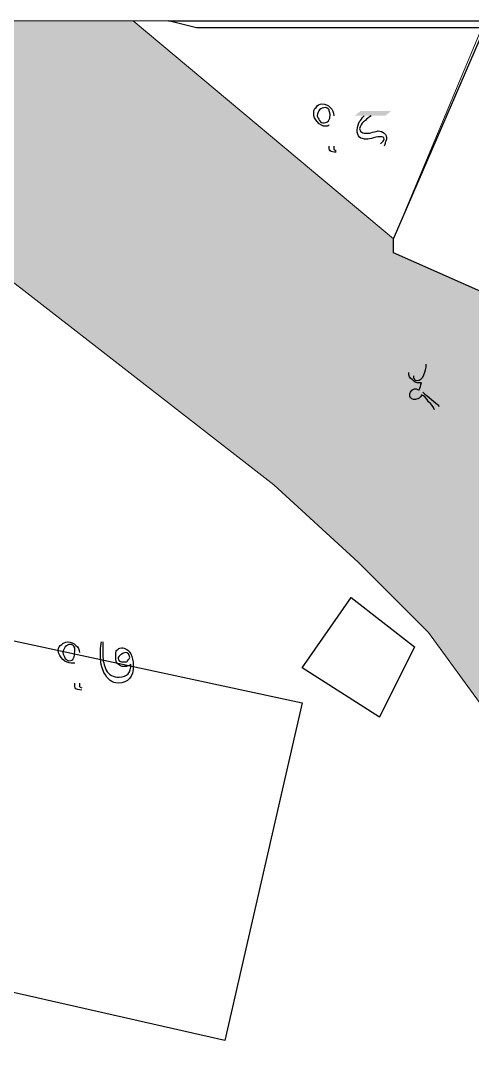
# Model space of a CAD drawing. Header units: inches. Extents: x 2 to 197762, y -33236 to 9.
# Drawn here: x 104734 to 105055, y -14824 to -14087 of the extents above; entities that cross this region are included whole.
import ezdxf

# ---------------------------------------------------------------- set-up
doc = ezdxf.new("R2010")
doc.units = ezdxf.units.IN
doc.header["$LTSCALE"] = 5
doc.header["$MEASUREMENT"] = 0
doc.layers.add('PDF_Geometry', color=7, linetype='Continuous')
doc.layers.add('PDF_Solid Fills', color=7, linetype='Continuous')

msp = doc.modelspace()

# ---------------------------------------------------------------- hatches: boundary and pattern name
at = {"layer": 'PDF_Solid Fills', "true_color": 0xc3c3c3, "transparency": 33554531}
h = msp.add_hatch(color=9, dxfattribs=at)
h.paths.add_polyline_path([(106694.44, -15126.79), (106604.44, -15721.79), (106569.44, -15706.79), (106524.44, -16036.79), (106479.44, -16016.79), (106579.44, -15311.79), (106609.44, -15086.79), (106614.44, -15086.79)], flags=0)
h.paths.add_polyline_path([(106664.44, -15091.79), (106894.44, -15206.79), (107119.44, -15326.79), (107144.44, -15336.79), (107159.44, -15346.79), (107419.44, -15361.79), (107574.44, -15371.79), (107599.44, -15371.79), (107599.44, -15411.79), (107444.44, -15396.79), (107224.44, -15376.79), (107149.44, -15366.79), (107144.44, -15366.79), (106954.44, -15266.79), (106724.44, -15146.79), (106694.44, -15126.79), (106614.44, -15086.79), (106609.44, -15086.79), (106399.44, -15036.79), (106154.44, -14981.79), (105919.44, -14936.79), (105889.44, -14921.79), (105639.44, -14811.79), (105609.44, -14796.79), (105449.44, -14726.79), (105379.44, -14696.79), (105389.44, -14671.79), (105664.44, -14796.79), (105924.44, -14911.79), (106029.44, -14936.79), (106259.44, -14981.79), (106479.44, -15031.79), (106624.44, -15071.79)], flags=0)
h.paths.add_polyline_path([(105234.44, -14616.79), (105219.44, -14646.79), (105164.44, -14746.79), (105149.44, -14861.79), (105124.44, -15061.79), (105129.44, -15086.79), (105154.44, -15206.79), (105194.44, -15206.79), (105214.44, -15296.79), (105274.44, -15571.79), (105314.44, -15636.79), (105409.44, -15811.79), (105524.44, -15976.79), (105574.44, -16051.79), (105599.44, -16246.79), (105624.44, -16436.79), (105614.44, -16621.79), (105629.44, -16691.79), (105924.44, -16711.79), (105979.44, -16761.79), (106374.44, -16806.79), (106534.44, -16811.79), (106829.44, -16821.79), (106949.44, -16826.79), (106954.44, -16826.79), (107099.44, -16801.79), (107164.44, -16781.79), (107374.44, -16721.79), (107424.44, -16706.79), (107599.44, -16706.79), (107599.44, -16756.79), (107179.44, -16816.79), (107159.44, -16816.79), (107134.44, -16821.79), (107129.44, -16826.79), (106989.44, -16851.79), (106774.44, -16851.79), (106704.44, -16851.79), (106459.44, -16851.79), (106429.44, -16851.79), (106194.44, -16826.79), (105994.44, -16806.79), (105949.44, -16796.79), (105954.44, -17081.79), (105949.44, -17331.79), (105999.44, -17421.79), (105939.44, -17421.79), (105879.44, -17301.79), (105889.44, -17116.79), (105894.44, -17071.79), (105899.44, -16751.79), (105729.44, -16741.79), (105574.44, -16731.79), (105594.44, -16681.79), (105584.44, -16676.79), (105579.44, -16501.79), (105574.44, -16356.79), (105569.44, -16306.79), (105534.44, -16106.79), (105494.44, -16056.79), (105374.44, -15956.79), (105284.44, -15966.79), (105179.44, -15981.79), (105004.44, -16006.79), (104924.44, -16006.79), (104819.44, -16061.79), (104654.44, -16046.79), (104364.44, -16021.79), (103959.44, -15986.79), (103864.44, -15961.79), (103864.44, -15826.79), (103994.44, -15841.79), (104104.44, -15841.79), (104109.44, -15911.79), (104154.44, -15916.79), (104374.44, -15946.79), (104484.44, -15951.79), (104634.44, -15956.79), (104909.44, -15971.79), (104914.44, -15971.79), (104969.44, -15951.79), (105364.44, -15916.79), (105214.44, -15581.79), (105214.44, -15576.79), (105079.44, -15226.79), (105054.44, -15216.79), (105029.44, -15036.79), (105069.44, -15031.79), (105059.44, -14881.79), (105069.44, -14741.79), (105079.44, -14621.79), (105064.44, -14576.79)], flags=0)
h.paths.add_polyline_path([(107409.44, -14471.79), (107404.44, -14501.79), (107284.44, -14491.79), (107069.44, -14466.79), (106919.44, -14446.79), (106929.44, -14421.79)], flags=0)
h.paths.add_polyline_path([(106929.44, -14421.79), (106919.44, -14446.79), (106864.44, -14441.79), (106614.44, -14381.79), (106569.44, -14351.79), (106574.44, -14326.79), (106634.44, -14361.79), (106874.44, -14416.79)], flags=0)
h.paths.add_polyline_path([(107599.44, -14421.79), (107589.44, -14426.79), (107459.44, -14496.79), (107429.44, -14501.79), (107414.44, -14546.79), (107409.44, -14556.79), (107359.44, -14736.79), (107359.44, -14766.79), (107329.44, -14836.79), (107314.44, -14876.79), (107159.44, -15296.79), (107144.44, -15336.79), (107119.44, -15326.79), (107174.44, -15196.79), (107184.44, -15141.79), (107194.44, -15111.79), (107239.44, -15006.79), (107309.44, -14836.79), (107324.44, -14796.79), (107319.44, -14791.79), (107349.44, -14651.79), (107399.44, -14526.79), (107404.44, -14501.79), (107409.44, -14471.79), (107444.44, -14476.79), (107579.44, -14406.79), (107599.44, -14396.79)], flags=0)
h.paths.add_polyline_path([(103864.44, -14636.79), (103899.44, -14651.79), (104019.44, -14691.79), (104204.44, -14746.79), (104479.44, -14801.79), (104474.44, -14821.79), (104529.44, -14871.79), (104594.44, -14881.79), (104739.44, -14896.79), (104739.44, -14936.79), (104494.44, -14901.79), (104484.44, -14866.79), (104464.44, -14856.79), (104274.44, -14811.79), (104224.44, -14806.79), (104114.44, -14761.79), (104074.44, -14746.79), (103864.44, -14666.79)], flags=0)
h.paths.add_polyline_path([(103864.44, -17336.79), (103909.44, -17361.79), (104019.44, -17381.79), (104229.44, -17421.79), (103904.44, -17421.79), (103864.44, -17411.79)], flags=0)
h.paths.add_polyline_path([(105549.44, -14296.79), (105384.44, -14576.79), (105429.44, -14596.79), (105389.44, -14671.79), (105379.44, -14696.79), (105234.44, -14616.79), (105064.44, -14576.79), (105024.44, -14521.79), (104974.44, -14471.79), (104914.44, -14416.79), (104734.44, -14276.79), (104609.44, -14181.79), (104324.44, -14116.79), (104199.44, -14086.79), (104814.44, -14086.79), (104999.44, -14241.79), (104999.44, -14251.79), (105339.44, -14401.79), (105469.44, -14116.79), (105479.44, -14086.79), (105484.44, -14086.79), (105609.44, -14086.79), (105549.44, -14231.79), (105569.44, -14251.79)], flags=0)
h.paths.add_polyline_path([(106574.44, -14326.79), (106569.44, -14351.79), (106404.44, -14251.79), (106219.44, -14261.79), (106049.44, -14251.79), (105969.44, -14246.79), (105949.44, -14206.79), (105889.44, -14086.79), (105914.44, -14086.79), (105994.44, -14221.79), (106184.44, -14241.79), (106399.44, -14221.79)], flags=0)
h = msp.add_hatch(color=9, dxfattribs=at)
h.paths.add_polyline_path([(106694.44, -15126.79), (106604.44, -15721.79), (106569.44, -15706.79), (106524.44, -16036.79), (106479.44, -16016.79), (106579.44, -15311.79), (106609.44, -15086.79), (106614.44, -15086.79)], flags=0)
h.paths.add_polyline_path([(106664.44, -15091.79), (106894.44, -15206.79), (107119.44, -15326.79), (107144.44, -15336.79), (107159.44, -15346.79), (107419.44, -15361.79), (107574.44, -15371.79), (107599.44, -15371.79), (107599.44, -15411.79), (107444.44, -15396.79), (107224.44, -15376.79), (107149.44, -15366.79), (107144.44, -15366.79), (106954.44, -15266.79), (106724.44, -15146.79), (106694.44, -15126.79), (106614.44, -15086.79), (106609.44, -15086.79), (106399.44, -15036.79), (106154.44, -14981.79), (105919.44, -14936.79), (105889.44, -14921.79), (105639.44, -14811.79), (105609.44, -14796.79), (105449.44, -14726.79), (105379.44, -14696.79), (105389.44, -14671.79), (105664.44, -14796.79), (105924.44, -14911.79), (106029.44, -14936.79), (106259.44, -14981.79), (106479.44, -15031.79), (106624.44, -15071.79)], flags=0)
h.paths.add_polyline_path([(105234.44, -14616.79), (105219.44, -14646.79), (105164.44, -14746.79), (105149.44, -14861.79), (105124.44, -15061.79), (105129.44, -15086.79), (105154.44, -15206.79), (105194.44, -15206.79), (105214.44, -15296.79), (105274.44, -15571.79), (105314.44, -15636.79), (105409.44, -15811.79), (105524.44, -15976.79), (105574.44, -16051.79), (105599.44, -16246.79), (105624.44, -16436.79), (105614.44, -16621.79), (105629.44, -16691.79), (105924.44, -16711.79), (105979.44, -16761.79), (106374.44, -16806.79), (106534.44, -16811.79), (106829.44, -16821.79), (106949.44, -16826.79), (106954.44, -16826.79), (107099.44, -16801.79), (107164.44, -16781.79), (107374.44, -16721.79), (107424.44, -16706.79), (107599.44, -16706.79), (107599.44, -16756.79), (107179.44, -16816.79), (107159.44, -16816.79), (107134.44, -16821.79), (107129.44, -16826.79), (106989.44, -16851.79), (106774.44, -16851.79), (106704.44, -16851.79), (106459.44, -16851.79), (106429.44, -16851.79), (106194.44, -16826.79), (105994.44, -16806.79), (105949.44, -16796.79), (105954.44, -17081.79), (105949.44, -17331.79), (105999.44, -17421.79), (105939.44, -17421.79), (105879.44, -17301.79), (105889.44, -17116.79), (105894.44, -17071.79), (105899.44, -16751.79), (105729.44, -16741.79), (105574.44, -16731.79), (105594.44, -16681.79), (105584.44, -16676.79), (105579.44, -16501.79), (105574.44, -16356.79), (105569.44, -16306.79), (105534.44, -16106.79), (105494.44, -16056.79), (105374.44, -15956.79), (105284.44, -15966.79), (105179.44, -15981.79), (105004.44, -16006.79), (104924.44, -16006.79), (104819.44, -16061.79), (104654.44, -16046.79), (104364.44, -16021.79), (103959.44, -15986.79), (103864.44, -15961.79), (103864.44, -15826.79), (103994.44, -15841.79), (104104.44, -15841.79), (104109.44, -15911.79), (104154.44, -15916.79), (104374.44, -15946.79), (104484.44, -15951.79), (104634.44, -15956.79), (104909.44, -15971.79), (104914.44, -15971.79), (104969.44, -15951.79), (105364.44, -15916.79), (105214.44, -15581.79), (105214.44, -15576.79), (105079.44, -15226.79), (105054.44, -15216.79), (105029.44, -15036.79), (105069.44, -15031.79), (105059.44, -14881.79), (105069.44, -14741.79), (105079.44, -14621.79), (105064.44, -14576.79)], flags=0)
h.paths.add_polyline_path([(107409.44, -14471.79), (107404.44, -14501.79), (107284.44, -14491.79), (107069.44, -14466.79), (106919.44, -14446.79), (106929.44, -14421.79)], flags=0)
h.paths.add_polyline_path([(106929.44, -14421.79), (106919.44, -14446.79), (106864.44, -14441.79), (106614.44, -14381.79), (106569.44, -14351.79), (106574.44, -14326.79), (106634.44, -14361.79), (106874.44, -14416.79)], flags=0)
h.paths.add_polyline_path([(107599.44, -14421.79), (107589.44, -14426.79), (107459.44, -14496.79), (107429.44, -14501.79), (107414.44, -14546.79), (107409.44, -14556.79), (107359.44, -14736.79), (107359.44, -14766.79), (107329.44, -14836.79), (107314.44, -14876.79), (107159.44, -15296.79), (107144.44, -15336.79), (107119.44, -15326.79), (107174.44, -15196.79), (107184.44, -15141.79), (107194.44, -15111.79), (107239.44, -15006.79), (107309.44, -14836.79), (107324.44, -14796.79), (107319.44, -14791.79), (107349.44, -14651.79), (107399.44, -14526.79), (107404.44, -14501.79), (107409.44, -14471.79), (107444.44, -14476.79), (107579.44, -14406.79), (107599.44, -14396.79)], flags=0)
h.paths.add_polyline_path([(103864.44, -14636.79), (103899.44, -14651.79), (104019.44, -14691.79), (104204.44, -14746.79), (104479.44, -14801.79), (104474.44, -14821.79), (104529.44, -14871.79), (104594.44, -14881.79), (104739.44, -14896.79), (104739.44, -14936.79), (104494.44, -14901.79), (104484.44, -14866.79), (104464.44, -14856.79), (104274.44, -14811.79), (104224.44, -14806.79), (104114.44, -14761.79), (104074.44, -14746.79), (103864.44, -14666.79)], flags=0)
h.paths.add_polyline_path([(103864.44, -17336.79), (103909.44, -17361.79), (104019.44, -17381.79), (104229.44, -17421.79), (103904.44, -17421.79), (103864.44, -17411.79)], flags=0)
h.paths.add_polyline_path([(105549.44, -14296.79), (105384.44, -14576.79), (105429.44, -14596.79), (105389.44, -14671.79), (105379.44, -14696.79), (105234.44, -14616.79), (105064.44, -14576.79), (105024.44, -14521.79), (104974.44, -14471.79), (104914.44, -14416.79), (104734.44, -14276.79), (104609.44, -14181.79), (104324.44, -14116.79), (104199.44, -14086.79), (104814.44, -14086.79), (104999.44, -14241.79), (104999.44, -14251.79), (105339.44, -14401.79), (105469.44, -14116.79), (105479.44, -14086.79), (105484.44, -14086.79), (105609.44, -14086.79), (105549.44, -14231.79), (105569.44, -14251.79)], flags=0)
h.paths.add_polyline_path([(106574.44, -14326.79), (106569.44, -14351.79), (106404.44, -14251.79), (106219.44, -14261.79), (106049.44, -14251.79), (105969.44, -14246.79), (105949.44, -14206.79), (105889.44, -14086.79), (105914.44, -14086.79), (105994.44, -14221.79), (106184.44, -14241.79), (106399.44, -14221.79)], flags=0)
at = {"layer": 'PDF_Solid Fills', "transparency": 33554559}
h = msp.add_hatch(color=256, dxfattribs=at)
h.paths.add_polyline_path([(104956.94, -14154.29), (104956.94, -14175.95)], flags=0)
h.paths.add_polyline_path([(104958.61, -14179.29), (104958.61, -14180.12)], flags=0)
h.paths.add_polyline_path([(104978.61, -14154.29), (104971.94, -14154.29), (104976.11, -14150.95), (104997.78, -14150.95), (104993.61, -14154.29), (104983.61, -14154.29)], flags=0)
h.paths.add_polyline_path([(104992.78, -14175.95), (104990.28, -14174.29)], flags=0)
h = msp.add_hatch(color=256, dxfattribs=at)
h.paths.add_polyline_path([(105022.78, -14330.95), (105026.11, -14334.29)], flags=0)
h.paths.add_polyline_path([(105020.28, -14350.95, 0.088944), (105026.11, -14334.29)], flags=0)
h.paths.add_polyline_path([(105031.94, -14360.95), (105028.61, -14363.45)], flags=0)
h.paths.add_polyline_path([(105010.28, -14336.79), (105010.28, -14328.45), (105013.61, -14330.95), (105013.61, -14339.29)], flags=0)

# ---------------------------------------------------------------- linework, layer by layer
at = {"layer": 'PDF_Geometry', "lineweight": 9}
for points in [[(105549.44, -14296.79), (105384.44, -14576.79), (105429.44, -14596.79), (105389.44, -14671.79), (105379.44, -14696.79), (105234.44, -14616.79), (105064.44, -14576.79), (105024.44, -14521.79), (104974.44, -14471.79), (104914.44, -14416.79), (104734.44, -14276.79), (104609.44, -14181.79), (104324.44, -14116.79), (104199.44, -14086.79), (104814.44, -14086.79), (104999.44, -14241.79), (104999.44, -14251.79), (105339.44, -14401.79), (105469.44, -14116.79), (105479.44, -14086.79), (105484.44, -14086.79), (105609.44, -14086.79), (105549.44, -14231.79), (105569.44, -14251.79)], [(105549.44, -14296.79), (105384.44, -14576.79), (105429.44, -14596.79), (105389.44, -14671.79), (105379.44, -14696.79), (105234.44, -14616.79), (105064.44, -14576.79), (105024.44, -14521.79), (104974.44, -14471.79), (104914.44, -14416.79), (104734.44, -14276.79), (104609.44, -14181.79), (104324.44, -14116.79), (104199.44, -14086.79), (104814.44, -14086.79), (104999.44, -14241.79), (104999.44, -14251.79), (105339.44, -14401.79), (105469.44, -14116.79), (105479.44, -14086.79), (105484.44, -14086.79), (105609.44, -14086.79), (105549.44, -14231.79), (105569.44, -14251.79)], [(104999.44, -14241.79), (104814.44, -14086.79), (104839.44, -14086.79), (105064.44, -14086.79)], [(104999.44, -14241.79), (104814.44, -14086.79), (104839.44, -14086.79), (105064.44, -14086.79)], [(105469.44, -14116.79), (105339.44, -14401.79), (104999.44, -14251.79), (104999.44, -14241.79), (105064.44, -14086.79), (105424.44, -14086.79), (105479.44, -14086.79)], [(105469.44, -14116.79), (105339.44, -14401.79), (104999.44, -14251.79), (104999.44, -14241.79), (105064.44, -14086.79), (105424.44, -14086.79), (105479.44, -14086.79)], [(105064.44, -14576.79), (105079.44, -14621.79), (105069.44, -14741.79), (105059.44, -14881.79), (104874.44, -14891.79), (104739.44, -14896.79), (104594.44, -14881.79), (104529.44, -14871.79), (104474.44, -14821.79), (104479.44, -14801.79), (104559.44, -14436.79), (104609.44, -14181.79), (104734.44, -14276.79), (104914.44, -14416.79), (104974.44, -14471.79), (105024.44, -14521.79)], [(105064.44, -14576.79), (105079.44, -14621.79), (105069.44, -14741.79), (105059.44, -14881.79), (104874.44, -14891.79), (104739.44, -14896.79), (104594.44, -14881.79), (104529.44, -14871.79), (104474.44, -14821.79), (104479.44, -14801.79), (104559.44, -14436.79), (104609.44, -14181.79), (104734.44, -14276.79), (104914.44, -14416.79), (104974.44, -14471.79), (105024.44, -14521.79)]]:
    msp.add_lwpolyline(points, close=True, dxfattribs=at)
at = {"layer": 'PDF_Geometry', "color": 21, "lineweight": 13, "true_color": 0xffafaf}
for points in [[(105064.44, -14086.79), (105064.44, -14091.79), (104859.44, -14091.79), (104839.44, -14086.79)], [(105064.44, -14086.79), (105064.44, -14091.79), (104859.44, -14091.79), (104839.44, -14086.79)], [(105064.44, -14086.79), (105064.44, -14091.79), (104859.44, -14091.79), (104839.44, -14086.79)], [(105064.44, -14086.79), (105064.44, -14091.79), (104859.44, -14091.79), (104839.44, -14086.79)], [(105064.44, -14091.79), (105434.44, -14091.79), (105444.44, -14096.79), (105304.44, -14386.79), (104999.44, -14251.79), (104999.44, -14241.79)], [(105064.44, -14091.79), (105434.44, -14091.79), (105444.44, -14096.79), (105304.44, -14386.79), (104999.44, -14251.79), (104999.44, -14241.79)], [(105064.44, -14091.79), (105434.44, -14091.79), (105444.44, -14096.79), (105304.44, -14386.79), (104999.44, -14251.79), (104999.44, -14241.79)], [(105064.44, -14091.79), (105434.44, -14091.79), (105444.44, -14096.79), (105304.44, -14386.79), (104999.44, -14251.79), (104999.44, -14241.79)], [(104494.44, -14726.79), (104544.44, -14486.79), (104609.44, -14501.79), (104934.44, -14571.79), (104879.44, -14811.79), (104504.44, -14726.79)], [(104494.44, -14726.79), (104544.44, -14486.79), (104609.44, -14501.79), (104934.44, -14571.79), (104879.44, -14811.79), (104504.44, -14726.79)], [(104494.44, -14726.79), (104544.44, -14486.79), (104609.44, -14501.79), (104934.44, -14571.79), (104879.44, -14811.79), (104504.44, -14726.79)], [(104494.44, -14726.79), (104544.44, -14486.79), (104609.44, -14501.79), (104934.44, -14571.79), (104879.44, -14811.79), (104504.44, -14726.79)], [(105014.44, -14531.79), (104989.44, -14581.79), (104934.44, -14546.79), (104969.44, -14496.79)], [(105014.44, -14531.79), (104989.44, -14581.79), (104934.44, -14546.79), (104969.44, -14496.79)], [(105014.44, -14531.79), (104989.44, -14581.79), (104934.44, -14546.79), (104969.44, -14496.79)], [(105014.44, -14531.79), (104989.44, -14581.79), (104934.44, -14546.79), (104969.44, -14496.79)]]:
    msp.add_lwpolyline(points, close=True, dxfattribs=at)
at = {"layer": 'PDF_Geometry', "color": 21, "lineweight": 25, "true_color": 0xffafaf}
for points in [[(105064.44, -14086.79), (105064.44, -14091.79), (104859.44, -14091.79), (104839.44, -14086.79)], [(105064.44, -14086.79), (105064.44, -14091.79), (104859.44, -14091.79), (104839.44, -14086.79)], [(105064.44, -14091.79), (105434.44, -14091.79), (105444.44, -14096.79), (105304.44, -14386.79), (104999.44, -14251.79), (104999.44, -14241.79)], [(105064.44, -14091.79), (105434.44, -14091.79), (105444.44, -14096.79), (105304.44, -14386.79), (104999.44, -14251.79), (104999.44, -14241.79)], [(104494.44, -14726.79), (104544.44, -14486.79), (104609.44, -14501.79), (104934.44, -14571.79), (104879.44, -14811.79), (104504.44, -14726.79)], [(104494.44, -14726.79), (104544.44, -14486.79), (104609.44, -14501.79), (104934.44, -14571.79), (104879.44, -14811.79), (104504.44, -14726.79)], [(105014.44, -14531.79), (104989.44, -14581.79), (104934.44, -14546.79), (104969.44, -14496.79)], [(105014.44, -14531.79), (104989.44, -14581.79), (104934.44, -14546.79), (104969.44, -14496.79)]]:
    msp.add_lwpolyline(points, close=True, dxfattribs=at)
at = {"layer": 'PDF_Geometry', "lineweight": 25}
for points in [[(104944.44, -14148.45), (104945.28, -14146.79), (104946.94, -14145.95), (104948.61, -14145.95)], [(104948.61, -14145.95), (104951.11, -14145.95), (104952.78, -14146.79), (104954.44, -14148.45)], [(104942.78, -14152.62), (104942.78, -14150.95), (104942.78, -14149.29), (104944.44, -14148.45)], [(104945.28, -14158.45), (104943.61, -14156.79), (104942.78, -14155.12), (104942.78, -14152.62)], [(104946.94, -14150.12), (104946.11, -14150.95), (104945.28, -14152.62), (104945.28, -14154.29)], [(104945.28, -14154.29), (104945.28, -14155.12), (104946.11, -14156.79), (104946.94, -14157.62)], [(104951.11, -14148.45), (104949.44, -14148.45), (104947.78, -14149.29), (104946.94, -14150.12)], [(104950.28, -14159.29), (104952.78, -14159.29), (104954.44, -14157.62), (104954.44, -14153.45)], [(104953.61, -14150.12), (104952.78, -14149.29), (104951.94, -14148.45), (104951.11, -14148.45)], [(104954.44, -14153.45), (104954.44, -14151.79), (104953.61, -14150.95), (104953.61, -14150.12)], [(104954.44, -14148.45), (104956.11, -14150.12), (104956.94, -14151.79), (104956.94, -14154.29)], [(104975.28, -14158.45), (104976.11, -14157.62), (104976.94, -14155.95), (104978.61, -14154.29)], [(104983.61, -14154.29), (104981.94, -14155.12), (104980.28, -14156.79), (104979.44, -14157.62)], [(104951.11, -14161.79), (104949.44, -14161.79), (104946.94, -14160.95), (104945.28, -14158.45)], [(104946.94, -14157.62), (104947.78, -14159.29), (104948.61, -14159.29), (104950.28, -14159.29)], [(104953.61, -14160.95), (104952.78, -14161.79), (104951.94, -14161.79), (104951.11, -14161.79)], [(104973.61, -14164.29), (104973.61, -14162.62), (104974.44, -14160.95), (104975.28, -14158.45)], [(104979.44, -14157.62), (104977.78, -14159.29), (104976.11, -14160.12), (104976.11, -14161.79)], [(104980.28, -14170.95), (104976.11, -14170.95), (104973.61, -14169.29), (104973.61, -14164.29)], [(104976.11, -14161.79), (104976.11, -14161.79), (104975.28, -14162.62), (104975.28, -14163.45)], [(104975.28, -14163.45), (104975.28, -14164.29), (104976.11, -14165.95), (104976.94, -14165.95)], [(104976.94, -14165.95), (104977.78, -14166.79), (104979.44, -14166.79), (104981.11, -14166.79)], [(104981.11, -14166.79), (104981.94, -14166.79), (104982.78, -14166.79), (104984.44, -14165.95)], [(104984.44, -14165.95), (104986.94, -14165.95), (104987.78, -14165.12), (104988.61, -14165.12)], [(104988.61, -14165.12), (104990.28, -14165.12), (104991.94, -14165.95), (104992.78, -14166.79)], [(104992.78, -14166.79), (104994.44, -14167.62), (104994.44, -14169.29), (104994.44, -14170.95)], [(104954.44, -14179.29), (104953.61, -14178.45), (104953.61, -14177.62), (104953.61, -14175.95)], [(104956.94, -14175.95), (104956.94, -14176.79), (104956.94, -14177.62), (104956.94, -14177.62)], [(104985.28, -14170.12), (104983.61, -14170.95), (104981.11, -14170.95), (104980.28, -14170.95)], [(104990.28, -14169.29), (104989.44, -14169.29), (104987.78, -14169.29), (104985.28, -14170.12)], [(104992.78, -14170.95), (104992.78, -14169.29), (104991.94, -14169.29), (104990.28, -14169.29)], [(104990.28, -14174.29), (104991.94, -14172.62), (104992.78, -14171.79), (104992.78, -14170.95)], [(104993.61, -14173.45), (104993.61, -14173.45), (104993.61, -14174.29), (104992.78, -14175.95)], [(104994.44, -14170.95), (104994.44, -14170.95), (104994.44, -14171.79), (104993.61, -14173.45)], [(104958.61, -14180.12), (104956.94, -14180.12), (104955.28, -14180.12), (104954.44, -14179.29)], [(104956.94, -14177.62), (104956.94, -14178.45), (104957.78, -14178.45), (104958.61, -14179.29)], [(105021.11, -14338.45), (105021.94, -14335.95), (105022.78, -14334.29), (105022.78, -14330.95)], [(105012.78, -14341.79), (105011.11, -14340.95), (105010.28, -14339.29), (105010.28, -14336.79)], [(105016.11, -14342.62), (105018.61, -14342.62), (105020.28, -14340.95), (105021.11, -14338.45)], [(105017.78, -14344.29), (105016.11, -14344.29), (105013.61, -14343.45), (105012.78, -14341.79)], [(105013.61, -14339.29), (105013.61, -14340.12), (105013.61, -14340.95), (105014.44, -14341.79)], [(105014.44, -14341.79), (105014.44, -14341.79), (105015.28, -14342.62), (105016.11, -14342.62)], [(105017.78, -14349.29), (105018.61, -14347.62), (105018.61, -14345.95), (105019.44, -14344.29)], [(105019.44, -14344.29), (105018.61, -14344.29), (105018.61, -14344.29), (105017.78, -14344.29)], [(105011.11, -14352.62), (105011.11, -14351.79), (105011.11, -14350.95), (105011.94, -14350.12)], [(105011.94, -14355.12), (105011.11, -14355.12), (105011.11, -14354.29), (105011.11, -14352.62)], [(105011.94, -14350.12), (105012.78, -14349.29), (105013.61, -14348.45), (105014.44, -14348.45)], [(105014.44, -14348.45), (105016.11, -14348.45), (105016.94, -14349.29), (105017.78, -14349.29)], [(105019.44, -14352.62), (105019.44, -14353.45), (105018.61, -14354.29), (105017.78, -14355.12)], [(105024.44, -14357.62), (105022.78, -14355.12), (105021.11, -14353.45), (105019.44, -14352.62)], [(105020.28, -14350.95), (105024.44, -14354.29), (105028.61, -14357.62), (105031.94, -14360.95)], [(105014.44, -14355.95), (105013.61, -14355.95), (105012.78, -14355.95), (105011.94, -14355.12)], [(105017.78, -14355.12), (105016.11, -14355.95), (105015.28, -14355.95), (105014.44, -14355.95)], [(105028.61, -14363.45), (105027.78, -14360.95), (105026.11, -14359.29), (105024.44, -14357.62)], [(104761.11, -14534.29), (104761.11, -14532.62), (104761.94, -14530.95), (104763.61, -14530.12)], [(104763.61, -14530.12), (104764.44, -14529.29), (104766.11, -14528.45), (104767.78, -14528.45)], [(104769.44, -14530.12), (104768.61, -14530.12), (104766.94, -14530.95), (104766.11, -14531.79)], [(104767.78, -14528.45), (104770.28, -14528.45), (104771.94, -14529.29), (104773.61, -14530.95)], [(104772.78, -14532.62), (104771.94, -14530.95), (104771.11, -14530.12), (104769.44, -14530.12)], [(104791.11, -14537.62), (104791.11, -14535.12), (104791.11, -14531.79), (104791.94, -14528.45)], [(104792.78, -14528.45), (104792.78, -14529.29), (104792.78, -14530.95), (104792.78, -14533.45)], [(104764.44, -14540.95), (104762.78, -14539.29), (104761.11, -14536.79), (104761.11, -14534.29)], [(104766.11, -14531.79), (104765.28, -14533.45), (104764.44, -14534.29), (104764.44, -14535.95)], [(104764.44, -14535.95), (104764.44, -14537.62), (104765.28, -14538.45), (104766.11, -14540.12)], [(104768.61, -14541.79), (104771.94, -14541.79), (104772.78, -14539.29), (104772.78, -14535.12)], [(104772.78, -14535.12), (104772.78, -14534.29), (104772.78, -14533.45), (104772.78, -14532.62)], [(104773.61, -14530.95), (104775.28, -14531.79), (104776.11, -14534.29), (104776.11, -14535.95)], [(104793.61, -14550.12), (104791.94, -14546.79), (104791.11, -14542.62), (104791.11, -14537.62)], [(104792.78, -14533.45), (104792.78, -14535.12), (104792.78, -14536.79), (104792.78, -14537.62)], [(104792.78, -14537.62), (104792.78, -14541.79), (104793.61, -14545.12), (104795.28, -14548.45)], [(104801.94, -14537.62), (104801.94, -14535.95), (104801.94, -14535.12), (104802.78, -14534.29)], [(104802.78, -14543.45), (104801.94, -14541.79), (104801.94, -14540.12), (104801.94, -14537.62)], [(104802.78, -14534.29), (104803.61, -14533.45), (104804.44, -14532.62), (104806.11, -14532.62)], [(104805.28, -14537.62), (104804.44, -14538.45), (104803.61, -14539.29), (104803.61, -14540.12)], [(104809.44, -14535.95), (104807.78, -14535.95), (104806.94, -14536.79), (104805.28, -14537.62)], [(104806.11, -14532.62), (104808.61, -14532.62), (104811.11, -14534.29), (104812.78, -14536.79)], [(104811.11, -14536.79), (104810.28, -14535.95), (104809.44, -14535.95), (104809.44, -14535.95)], [(104811.94, -14539.29), (104811.94, -14538.45), (104811.11, -14537.62), (104811.11, -14536.79)], [(104812.78, -14536.79), (104813.61, -14539.29), (104814.44, -14541.79), (104814.44, -14545.12)], [(104770.28, -14543.45), (104768.61, -14543.45), (104766.11, -14542.62), (104764.44, -14540.95)], [(104766.11, -14540.12), (104766.94, -14540.95), (104767.78, -14541.79), (104768.61, -14541.79)], [(104772.78, -14543.45), (104771.94, -14543.45), (104771.11, -14543.45), (104770.28, -14543.45)], [(104807.78, -14545.95), (104806.11, -14545.95), (104804.44, -14545.12), (104802.78, -14543.45)], [(104803.61, -14540.12), (104803.61, -14541.79), (104805.28, -14542.62), (104807.78, -14542.62)], [(104814.44, -14545.12), (104814.44, -14553.45), (104811.11, -14557.62), (104803.61, -14557.62)], [(104804.44, -14553.45), (104810.28, -14553.45), (104812.78, -14550.12), (104812.78, -14544.29)], [(104807.78, -14542.62), (104809.44, -14542.62), (104810.28, -14542.62), (104810.28, -14541.79)], [(104812.78, -14544.29), (104811.94, -14545.12), (104810.28, -14545.95), (104807.78, -14545.95)], [(104810.28, -14541.79), (104811.11, -14540.95), (104811.94, -14540.12), (104811.94, -14539.29)], [(104803.61, -14557.62), (104799.44, -14557.62), (104796.11, -14555.12), (104793.61, -14550.12)], [(104795.28, -14548.45), (104796.94, -14551.79), (104800.28, -14553.45), (104804.44, -14553.45)], [(104773.61, -14561.79), (104772.78, -14560.95), (104772.78, -14559.29), (104772.78, -14557.62)], [(104776.11, -14557.62), (104776.11, -14559.29), (104776.11, -14559.29), (104776.11, -14560.12)], [(104777.78, -14562.62), (104775.28, -14562.62), (104774.44, -14561.79), (104773.61, -14561.79)], [(104776.11, -14560.12), (104776.11, -14560.12), (104776.94, -14560.95), (104777.78, -14560.95)]]:
    msp.add_open_spline(points, degree=3, dxfattribs=at)

doc.saveas('drawing.dxf')
